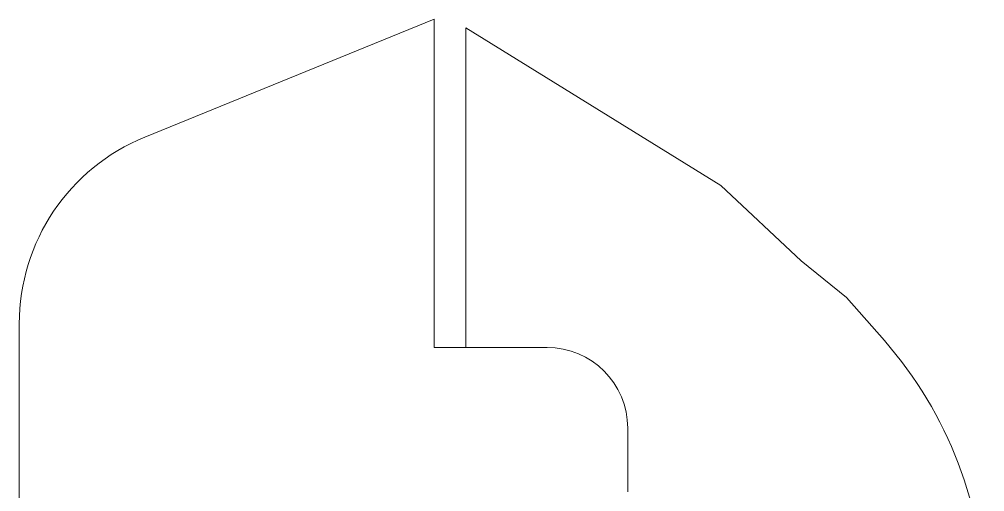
# Model space of a CAD drawing. Header units: millimetres. Extents: x 570 to 650.8, y -8.3 to 42.9.
# Drawn here: x 571.36 to 578.29, y 36.3 to 39.69 of the extents above; entities that cross this region are included whole.
import ezdxf

# ---------------------------------------------------------------- set-up
doc = ezdxf.new("R2010")
doc.units = ezdxf.units.MM
doc.header["$MEASUREMENT"] = 0
doc.layers.add('Layer 1', color=7, linetype='Continuous')

msp = doc.modelspace()

# ---------------------------------------------------------------- linework, layer by layer
at = {"layer": 'Layer 1', "color": 4, "lineweight": 9}
for points in [[(574.33554, 39.68531), (574.33554, 39.68531), (572.25936, 38.84066), (572.25936, 38.84066)], [(574.33554, 39.68531), (574.33554, 39.68531), (572.25936, 38.84066), (572.25936, 38.84066)], [(574.33554, 39.68531), (574.33554, 39.68531), (572.25936, 38.84066), (572.25936, 38.84066)], [(574.33554, 39.68531), (574.33554, 39.68531), (572.25936, 38.84066), (572.25936, 38.84066)], [(574.33554, 39.68531), (574.33554, 39.68531), (572.25936, 38.84066), (572.25936, 38.84066)], [(574.33554, 39.68531), (574.33554, 39.68531), (572.25936, 38.84066), (572.25936, 38.84066)], [(574.33554, 39.68531), (574.33554, 39.68531), (572.25936, 38.84066), (572.25936, 38.84066)], [(574.33554, 39.68531), (574.33554, 39.68531), (572.25936, 38.84066), (572.25936, 38.84066)], [(574.33554, 39.68531), (574.33554, 39.68531), (572.25936, 38.84066), (572.25936, 38.84066)], [(574.33554, 39.68531), (574.33554, 39.68531), (572.25936, 38.84066), (572.25936, 38.84066)], [(574.33554, 39.68531), (574.33554, 39.68531), (572.25936, 38.84066), (572.25936, 38.84066)], [(574.33554, 39.68531), (574.33554, 39.68531), (572.25936, 38.84066), (572.25936, 38.84066)], [(574.33554, 39.68531), (574.33554, 39.68531), (572.25936, 38.84066), (572.25936, 38.84066)], [(574.33554, 39.68531), (574.33554, 39.68531), (572.25936, 38.84066), (572.25936, 38.84066)], [(574.33554, 39.68531), (574.33554, 39.68531), (572.25936, 38.84066), (572.25936, 38.84066)], [(574.33554, 39.68531), (574.33554, 39.68531), (572.25936, 38.84066), (572.25936, 38.84066)], [(574.33554, 39.68531), (574.33554, 39.68531), (572.25936, 38.84066), (572.25936, 38.84066)], [(574.33554, 39.68531), (574.33554, 39.68531), (572.25936, 38.84066), (572.25936, 38.84066)], [(574.33554, 39.68531), (574.33554, 39.68531), (572.25936, 38.84066), (572.25936, 38.84066)], [(574.33554, 39.68531), (574.33554, 39.68531), (572.25936, 38.84066), (572.25936, 38.84066)], [(574.33554, 39.68531), (574.33554, 39.68531), (572.25936, 38.84066), (572.25936, 38.84066)], [(574.33554, 39.68531), (574.33554, 39.68531), (574.33554, 37.33219), (574.33554, 37.33219)], [(574.33554, 39.68531), (574.33554, 39.68531), (574.33554, 37.33219), (574.33554, 37.33219)], [(574.33554, 39.68531), (574.33554, 39.68531), (574.33554, 37.33219), (574.33554, 37.33219)], [(574.33554, 39.68531), (574.33554, 39.68531), (574.33554, 37.33219), (574.33554, 37.33219)], [(574.33554, 39.68531), (574.33554, 39.68531), (574.33554, 37.33219), (574.33554, 37.33219)], [(574.33554, 39.68531), (574.33554, 39.68531), (574.33554, 37.33219), (574.33554, 37.33219)], [(574.33554, 39.68531), (574.33554, 39.68531), (574.33554, 37.33219), (574.33554, 37.33219)], [(574.33554, 39.68531), (574.33554, 39.68531), (574.33554, 37.33219), (574.33554, 37.33219)], [(574.33554, 39.68531), (574.33554, 39.68531), (574.33554, 37.33219), (574.33554, 37.33219)], [(574.33554, 39.68531), (574.33554, 39.68531), (574.33554, 37.33219), (574.33554, 37.33219)], [(574.33554, 39.68531), (574.33554, 39.68531), (574.33554, 37.33219), (574.33554, 37.33219)], [(574.33554, 39.68531), (574.33554, 39.68531), (574.33554, 37.33219), (574.33554, 37.33219)], [(574.33554, 39.68531), (574.33554, 39.68531), (574.33554, 37.33219), (574.33554, 37.33219)], [(574.33554, 39.68531), (574.33554, 39.68531), (574.33554, 37.33219), (574.33554, 37.33219)], [(574.33554, 39.68531), (574.33554, 39.68531), (574.33554, 37.33219), (574.33554, 37.33219)], [(574.33554, 39.68531), (574.33554, 39.68531), (574.33554, 37.33219), (574.33554, 37.33219)], [(574.33554, 39.68531), (574.33554, 39.68531), (574.33554, 37.33219), (574.33554, 37.33219)], [(574.33554, 39.68531), (574.33554, 39.68531), (574.33554, 37.33219), (574.33554, 37.33219)], [(574.33554, 39.68531), (574.33554, 39.68531), (574.33554, 37.33219), (574.33554, 37.33219)], [(574.33554, 39.68531), (574.33554, 39.68531), (574.33554, 37.33219), (574.33554, 37.33219)], [(574.33554, 39.68531), (574.33554, 39.68531), (574.33554, 37.33219), (574.33554, 37.33219)], [(576.39212, 38.49299), (576.39212, 38.49299), (574.56354, 39.62334), (574.56354, 39.62334)], [(576.39212, 38.49299), (576.39212, 38.49299), (574.56354, 39.62334), (574.56354, 39.62334)], [(576.39212, 38.49299), (576.39212, 38.49299), (574.56354, 39.62334), (574.56354, 39.62334)], [(576.39212, 38.49299), (576.39212, 38.49299), (574.56354, 39.62334), (574.56354, 39.62334)], [(576.39212, 38.49299), (576.39212, 38.49299), (574.56354, 39.62334), (574.56354, 39.62334)], [(576.39212, 38.49299), (576.39212, 38.49299), (574.56354, 39.62334), (574.56354, 39.62334)], [(576.39212, 38.49299), (576.39212, 38.49299), (574.56354, 39.62334), (574.56354, 39.62334)], [(576.39212, 38.49299), (576.39212, 38.49299), (574.56354, 39.62334), (574.56354, 39.62334)], [(576.39212, 38.49299), (576.39212, 38.49299), (574.56354, 39.62334), (574.56354, 39.62334)], [(576.39212, 38.49299), (576.39212, 38.49299), (574.56354, 39.62334), (574.56354, 39.62334)], [(576.39212, 38.49299), (576.39212, 38.49299), (574.56354, 39.62334), (574.56354, 39.62334)], [(576.39212, 38.49299), (576.39212, 38.49299), (574.56354, 39.62334), (574.56354, 39.62334)], [(576.39212, 38.49299), (576.39212, 38.49299), (574.56354, 39.62334), (574.56354, 39.62334)], [(576.39212, 38.49299), (576.39212, 38.49299), (574.56354, 39.62334), (574.56354, 39.62334)], [(576.39212, 38.49299), (576.39212, 38.49299), (574.56354, 39.62334), (574.56354, 39.62334)], [(576.39212, 38.49299), (576.39212, 38.49299), (574.56354, 39.62334), (574.56354, 39.62334)], [(576.39212, 38.49299), (576.39212, 38.49299), (574.56354, 39.62334), (574.56354, 39.62334)], [(576.39212, 38.49299), (576.39212, 38.49299), (574.56354, 39.62334), (574.56354, 39.62334)], [(576.39212, 38.49299), (576.39212, 38.49299), (574.56354, 39.62334), (574.56354, 39.62334)], [(576.39212, 38.49299), (576.39212, 38.49299), (574.56354, 39.62334), (574.56354, 39.62334)], [(576.39212, 38.49299), (576.39212, 38.49299), (574.56354, 39.62334), (574.56354, 39.62334)], [(574.56354, 39.62334), (574.56354, 39.62334), (574.56354, 37.33219), (574.56354, 37.33219)], [(574.56354, 39.62334), (574.56354, 39.62334), (574.56354, 37.33219), (574.56354, 37.33219)], [(574.56354, 39.62334), (574.56354, 39.62334), (574.56354, 37.33219), (574.56354, 37.33219)], [(574.56354, 39.62334), (574.56354, 39.62334), (574.56354, 37.33219), (574.56354, 37.33219)], [(574.56354, 39.62334), (574.56354, 39.62334), (574.56354, 37.33219), (574.56354, 37.33219)], [(574.56354, 39.62334), (574.56354, 39.62334), (574.56354, 37.33219), (574.56354, 37.33219)], [(574.56354, 39.62334), (574.56354, 39.62334), (574.56354, 37.33219), (574.56354, 37.33219)], [(574.56354, 39.62334), (574.56354, 39.62334), (574.56354, 37.33219), (574.56354, 37.33219)], [(574.56354, 39.62334), (574.56354, 39.62334), (574.56354, 37.33219), (574.56354, 37.33219)], [(574.56354, 39.62334), (574.56354, 39.62334), (574.56354, 37.33219), (574.56354, 37.33219)], [(574.56354, 39.62334), (574.56354, 39.62334), (574.56354, 37.33219), (574.56354, 37.33219)], [(574.56354, 39.62334), (574.56354, 39.62334), (574.56354, 37.33219), (574.56354, 37.33219)], [(574.56354, 39.62334), (574.56354, 39.62334), (574.56354, 37.33219), (574.56354, 37.33219)], [(574.56354, 39.62334), (574.56354, 39.62334), (574.56354, 37.33219), (574.56354, 37.33219)], [(574.56354, 39.62334), (574.56354, 39.62334), (574.56354, 37.33219), (574.56354, 37.33219)], [(574.56354, 39.62334), (574.56354, 39.62334), (574.56354, 37.33219), (574.56354, 37.33219)], [(574.56354, 39.62334), (574.56354, 39.62334), (574.56354, 37.33219), (574.56354, 37.33219)], [(574.56354, 39.62334), (574.56354, 39.62334), (574.56354, 37.33219), (574.56354, 37.33219)], [(574.56354, 39.62334), (574.56354, 39.62334), (574.56354, 37.33219), (574.56354, 37.33219)], [(574.56354, 39.62334), (574.56354, 39.62334), (574.56354, 37.33219), (574.56354, 37.33219)], [(574.56354, 39.62334), (574.56354, 39.62334), (574.56354, 37.33219), (574.56354, 37.33219)], [(572.25936, 38.84066), (571.71438, 38.61893), (571.35802, 38.08919), (571.35802, 37.50081)], [(576.97006, 37.95414), (576.97006, 37.95414), (576.39212, 38.49299), (576.39212, 38.49299)], [(576.97006, 37.95414), (576.97006, 37.95414), (576.39212, 38.49299), (576.39212, 38.49299)], [(576.97006, 37.95414), (576.97006, 37.95414), (576.39212, 38.49299), (576.39212, 38.49299)], [(576.97006, 37.95414), (576.97006, 37.95414), (576.39212, 38.49299), (576.39212, 38.49299)], [(576.97006, 37.95414), (576.97006, 37.95414), (576.39212, 38.49299), (576.39212, 38.49299)], [(576.97006, 37.95414), (576.97006, 37.95414), (576.39212, 38.49299), (576.39212, 38.49299)], [(576.97006, 37.95414), (576.97006, 37.95414), (576.39212, 38.49299), (576.39212, 38.49299)], [(576.97006, 37.95414), (576.97006, 37.95414), (576.39212, 38.49299), (576.39212, 38.49299)], [(576.97006, 37.95414), (576.97006, 37.95414), (576.39212, 38.49299), (576.39212, 38.49299)], [(576.97006, 37.95414), (576.97006, 37.95414), (576.39212, 38.49299), (576.39212, 38.49299)], [(576.97006, 37.95414), (576.97006, 37.95414), (576.39212, 38.49299), (576.39212, 38.49299)], [(576.97006, 37.95414), (576.97006, 37.95414), (576.39212, 38.49299), (576.39212, 38.49299)], [(576.97006, 37.95414), (576.97006, 37.95414), (576.39212, 38.49299), (576.39212, 38.49299)], [(576.97006, 37.95414), (576.97006, 37.95414), (576.39212, 38.49299), (576.39212, 38.49299)], [(576.97006, 37.95414), (576.97006, 37.95414), (576.39212, 38.49299), (576.39212, 38.49299)], [(576.97006, 37.95414), (576.97006, 37.95414), (576.39212, 38.49299), (576.39212, 38.49299)], [(576.97006, 37.95414), (576.97006, 37.95414), (576.39212, 38.49299), (576.39212, 38.49299)], [(576.97006, 37.95414), (576.97006, 37.95414), (576.39212, 38.49299), (576.39212, 38.49299)], [(576.97006, 37.95414), (576.97006, 37.95414), (576.39212, 38.49299), (576.39212, 38.49299)], [(576.97006, 37.95414), (576.97006, 37.95414), (576.39212, 38.49299), (576.39212, 38.49299)], [(576.97006, 37.95414), (576.97006, 37.95414), (576.39212, 38.49299), (576.39212, 38.49299)], [(577.29382, 37.69074), (577.29382, 37.69074), (576.97006, 37.95414), (576.97006, 37.95414)], [(577.29382, 37.69074), (577.29382, 37.69074), (576.97006, 37.95414), (576.97006, 37.95414)], [(577.29382, 37.69074), (577.29382, 37.69074), (576.97006, 37.95414), (576.97006, 37.95414)], [(577.29382, 37.69074), (577.29382, 37.69074), (576.97006, 37.95414), (576.97006, 37.95414)], [(577.29382, 37.69074), (577.29382, 37.69074), (576.97006, 37.95414), (576.97006, 37.95414)], [(577.29382, 37.69074), (577.29382, 37.69074), (576.97006, 37.95414), (576.97006, 37.95414)], [(577.29382, 37.69074), (577.29382, 37.69074), (576.97006, 37.95414), (576.97006, 37.95414)], [(577.29382, 37.69074), (577.29382, 37.69074), (576.97006, 37.95414), (576.97006, 37.95414)], [(577.29382, 37.69074), (577.29382, 37.69074), (576.97006, 37.95414), (576.97006, 37.95414)], [(577.29382, 37.69074), (577.29382, 37.69074), (576.97006, 37.95414), (576.97006, 37.95414)], [(577.29382, 37.69074), (577.29382, 37.69074), (576.97006, 37.95414), (576.97006, 37.95414)], [(577.29382, 37.69074), (577.29382, 37.69074), (576.97006, 37.95414), (576.97006, 37.95414)], [(577.29382, 37.69074), (577.29382, 37.69074), (576.97006, 37.95414), (576.97006, 37.95414)], [(577.29382, 37.69074), (577.29382, 37.69074), (576.97006, 37.95414), (576.97006, 37.95414)], [(577.29382, 37.69074), (577.29382, 37.69074), (576.97006, 37.95414), (576.97006, 37.95414)], [(577.29382, 37.69074), (577.29382, 37.69074), (576.97006, 37.95414), (576.97006, 37.95414)], [(577.29382, 37.69074), (577.29382, 37.69074), (576.97006, 37.95414), (576.97006, 37.95414)], [(577.29382, 37.69074), (577.29382, 37.69074), (576.97006, 37.95414), (576.97006, 37.95414)], [(577.29382, 37.69074), (577.29382, 37.69074), (576.97006, 37.95414), (576.97006, 37.95414)], [(577.29382, 37.69074), (577.29382, 37.69074), (576.97006, 37.95414), (576.97006, 37.95414)], [(577.29382, 37.69074), (577.29382, 37.69074), (576.97006, 37.95414), (576.97006, 37.95414)], [(577.56599, 37.38118), (577.56599, 37.38118), (577.29382, 37.69074), (577.29382, 37.69074)], [(577.56599, 37.38118), (577.56599, 37.38118), (577.29382, 37.69074), (577.29382, 37.69074)], [(577.56599, 37.38118), (577.56599, 37.38118), (577.29382, 37.69074), (577.29382, 37.69074)], [(577.56599, 37.38118), (577.56599, 37.38118), (577.29382, 37.69074), (577.29382, 37.69074)], [(577.56599, 37.38118), (577.56599, 37.38118), (577.29382, 37.69074), (577.29382, 37.69074)], [(577.56599, 37.38118), (577.56599, 37.38118), (577.29382, 37.69074), (577.29382, 37.69074)], [(577.56599, 37.38118), (577.56599, 37.38118), (577.29382, 37.69074), (577.29382, 37.69074)], [(577.56599, 37.38118), (577.56599, 37.38118), (577.29382, 37.69074), (577.29382, 37.69074)], [(577.56599, 37.38118), (577.56599, 37.38118), (577.29382, 37.69074), (577.29382, 37.69074)], [(577.56599, 37.38118), (577.56599, 37.38118), (577.29382, 37.69074), (577.29382, 37.69074)], [(577.56599, 37.38118), (577.56599, 37.38118), (577.29382, 37.69074), (577.29382, 37.69074)], [(577.56599, 37.38118), (577.56599, 37.38118), (577.29382, 37.69074), (577.29382, 37.69074)], [(577.56599, 37.38118), (577.56599, 37.38118), (577.29382, 37.69074), (577.29382, 37.69074)], [(577.56599, 37.38118), (577.56599, 37.38118), (577.29382, 37.69074), (577.29382, 37.69074)], [(577.56599, 37.38118), (577.56599, 37.38118), (577.29382, 37.69074), (577.29382, 37.69074)], [(577.56599, 37.38118), (577.56599, 37.38118), (577.29382, 37.69074), (577.29382, 37.69074)], [(577.56599, 37.38118), (577.56599, 37.38118), (577.29382, 37.69074), (577.29382, 37.69074)], [(577.56599, 37.38118), (577.56599, 37.38118), (577.29382, 37.69074), (577.29382, 37.69074)], [(577.56599, 37.38118), (577.56599, 37.38118), (577.29382, 37.69074), (577.29382, 37.69074)], [(577.56599, 37.38118), (577.56599, 37.38118), (577.29382, 37.69074), (577.29382, 37.69074)], [(577.56599, 37.38118), (577.56599, 37.38118), (577.29382, 37.69074), (577.29382, 37.69074)], [(571.35799, 37.50081), (571.35799, 37.50081), (571.35799, 37.35856), (571.35799, 37.35856)], [(571.35799, 37.50081), (571.35799, 37.50081), (571.35799, 37.35856), (571.35799, 37.35856)], [(571.35799, 37.50081), (571.35799, 37.50081), (571.35799, 37.35856), (571.35799, 37.35856)], [(571.35799, 37.50081), (571.35799, 37.50081), (571.35799, 37.35856), (571.35799, 37.35856)], [(571.35799, 37.50081), (571.35799, 37.50081), (571.35799, 37.35856), (571.35799, 37.35856)], [(571.35799, 37.50081), (571.35799, 37.50081), (571.35799, 37.35856), (571.35799, 37.35856)], [(571.35799, 37.50081), (571.35799, 37.50081), (571.35799, 37.35856), (571.35799, 37.35856)], [(571.35799, 37.50081), (571.35799, 37.50081), (571.35799, 37.35856), (571.35799, 37.35856)], [(571.35799, 37.50081), (571.35799, 37.50081), (571.35799, 37.35856), (571.35799, 37.35856)], [(571.35799, 37.50081), (571.35799, 37.50081), (571.35799, 37.35856), (571.35799, 37.35856)], [(571.35799, 37.50081), (571.35799, 37.50081), (571.35799, 37.35856), (571.35799, 37.35856)], [(571.35799, 37.50081), (571.35799, 37.50081), (571.35799, 37.35856), (571.35799, 37.35856)], [(571.35799, 37.50081), (571.35799, 37.50081), (571.35799, 37.35856), (571.35799, 37.35856)], [(571.35799, 37.50081), (571.35799, 37.50081), (571.35799, 37.35856), (571.35799, 37.35856)], [(571.35799, 37.50081), (571.35799, 37.50081), (571.35799, 37.35856), (571.35799, 37.35856)], [(571.35799, 37.50081), (571.35799, 37.50081), (571.35799, 37.35856), (571.35799, 37.35856)], [(571.35799, 37.50081), (571.35799, 37.50081), (571.35799, 37.35856), (571.35799, 37.35856)], [(571.35799, 37.50081), (571.35799, 37.50081), (571.35799, 37.35856), (571.35799, 37.35856)], [(571.35799, 37.50081), (571.35799, 37.50081), (571.35799, 37.35856), (571.35799, 37.35856)], [(571.35799, 37.50081), (571.35799, 37.50081), (571.35799, 37.35856), (571.35799, 37.35856)], [(571.35799, 37.50081), (571.35799, 37.50081), (571.35799, 37.35856), (571.35799, 37.35856)], [(571.35799, 37.35856), (571.35799, 37.35856), (571.35799, 35.00843), (571.35799, 35.00843)], [(571.35799, 37.35856), (571.35799, 37.35856), (571.35799, 35.00843), (571.35799, 35.00843)], [(571.35799, 37.35856), (571.35799, 37.35856), (571.35799, 35.00843), (571.35799, 35.00843)], [(571.35799, 37.35856), (571.35799, 37.35856), (571.35799, 35.00843), (571.35799, 35.00843)], [(571.35799, 37.35856), (571.35799, 37.35856), (571.35799, 35.00843), (571.35799, 35.00843)], [(571.35799, 37.35856), (571.35799, 37.35856), (571.35799, 35.00843), (571.35799, 35.00843)], [(571.35799, 37.35856), (571.35799, 37.35856), (571.35799, 35.00843), (571.35799, 35.00843)], [(571.35799, 37.35856), (571.35799, 37.35856), (571.35799, 35.00843), (571.35799, 35.00843)], [(571.35799, 37.35856), (571.35799, 37.35856), (571.35799, 35.00843), (571.35799, 35.00843)], [(571.35799, 37.35856), (571.35799, 37.35856), (571.35799, 35.00843), (571.35799, 35.00843)], [(571.35799, 37.35856), (571.35799, 37.35856), (571.35799, 35.00843), (571.35799, 35.00843)], [(571.35799, 37.35856), (571.35799, 37.35856), (571.35799, 35.00843), (571.35799, 35.00843)], [(571.35799, 37.35856), (571.35799, 37.35856), (571.35799, 35.00843), (571.35799, 35.00843)], [(571.35799, 37.35856), (571.35799, 37.35856), (571.35799, 35.00843), (571.35799, 35.00843)], [(571.35799, 37.35856), (571.35799, 37.35856), (571.35799, 35.00843), (571.35799, 35.00843)], [(571.35799, 37.35856), (571.35799, 37.35856), (571.35799, 35.00843), (571.35799, 35.00843)], [(571.35799, 37.35856), (571.35799, 37.35856), (571.35799, 35.00843), (571.35799, 35.00843)], [(571.35799, 37.35856), (571.35799, 37.35856), (571.35799, 35.00843), (571.35799, 35.00843)], [(571.35799, 37.35856), (571.35799, 37.35856), (571.35799, 35.00843), (571.35799, 35.00843)], [(571.35799, 37.35856), (571.35799, 37.35856), (571.35799, 35.00843), (571.35799, 35.00843)], [(571.35799, 37.35856), (571.35799, 37.35856), (571.35799, 35.00843), (571.35799, 35.00843)], [(578.28618, 35.49471), (578.28049, 36.18963), (578.02482, 36.85923), (577.56598, 37.38117)], [(574.33554, 37.33219), (574.33554, 37.33219), (575.14558, 37.33219), (575.14558, 37.33219)], [(574.33554, 37.33219), (574.33554, 37.33219), (575.14558, 37.33219), (575.14558, 37.33219)], [(574.33554, 37.33219), (574.33554, 37.33219), (575.14558, 37.33219), (575.14558, 37.33219)], [(574.33554, 37.33219), (574.33554, 37.33219), (575.14558, 37.33219), (575.14558, 37.33219)], [(574.33554, 37.33219), (574.33554, 37.33219), (575.14558, 37.33219), (575.14558, 37.33219)], [(574.33554, 37.33219), (574.33554, 37.33219), (575.14558, 37.33219), (575.14558, 37.33219)], [(574.33554, 37.33219), (574.33554, 37.33219), (575.14558, 37.33219), (575.14558, 37.33219)], [(574.33554, 37.33219), (574.33554, 37.33219), (575.14558, 37.33219), (575.14558, 37.33219)], [(574.33554, 37.33219), (574.33554, 37.33219), (575.14558, 37.33219), (575.14558, 37.33219)], [(574.33554, 37.33219), (574.33554, 37.33219), (575.14558, 37.33219), (575.14558, 37.33219)], [(574.33554, 37.33219), (574.33554, 37.33219), (575.14558, 37.33219), (575.14558, 37.33219)], [(574.33554, 37.33219), (574.33554, 37.33219), (575.14558, 37.33219), (575.14558, 37.33219)], [(574.33554, 37.33219), (574.33554, 37.33219), (575.14558, 37.33219), (575.14558, 37.33219)], [(574.33554, 37.33219), (574.33554, 37.33219), (575.14558, 37.33219), (575.14558, 37.33219)], [(574.33554, 37.33219), (574.33554, 37.33219), (575.14558, 37.33219), (575.14558, 37.33219)], [(574.33554, 37.33219), (574.33554, 37.33219), (575.14558, 37.33219), (575.14558, 37.33219)], [(574.33554, 37.33219), (574.33554, 37.33219), (575.14558, 37.33219), (575.14558, 37.33219)], [(574.33554, 37.33219), (574.33554, 37.33219), (575.14558, 37.33219), (575.14558, 37.33219)], [(574.33554, 37.33219), (574.33554, 37.33219), (575.14558, 37.33219), (575.14558, 37.33219)], [(574.33554, 37.33219), (574.33554, 37.33219), (575.14558, 37.33219), (575.14558, 37.33219)], [(574.33554, 37.33219), (574.33554, 37.33219), (575.14558, 37.33219), (575.14558, 37.33219)], [(575.72418, 36.75359), (575.72418, 37.07313), (575.46511, 37.33218), (575.14558, 37.33218)], [(575.72418, 36.75359), (575.72418, 36.75359), (575.72418, 36.29763), (575.72418, 36.29763)], [(575.72418, 36.75359), (575.72418, 36.75359), (575.72418, 36.29763), (575.72418, 36.29763)], [(575.72418, 36.75359), (575.72418, 36.75359), (575.72418, 36.29763), (575.72418, 36.29763)], [(575.72418, 36.75359), (575.72418, 36.75359), (575.72418, 36.29763), (575.72418, 36.29763)], [(575.72418, 36.75359), (575.72418, 36.75359), (575.72418, 36.29763), (575.72418, 36.29763)], [(575.72418, 36.75359), (575.72418, 36.75359), (575.72418, 36.29763), (575.72418, 36.29763)], [(575.72418, 36.75359), (575.72418, 36.75359), (575.72418, 36.29763), (575.72418, 36.29763)], [(575.72418, 36.75359), (575.72418, 36.75359), (575.72418, 36.29763), (575.72418, 36.29763)], [(575.72418, 36.75359), (575.72418, 36.75359), (575.72418, 36.29763), (575.72418, 36.29763)], [(575.72418, 36.75359), (575.72418, 36.75359), (575.72418, 36.29763), (575.72418, 36.29763)], [(575.72418, 36.75359), (575.72418, 36.75359), (575.72418, 36.29763), (575.72418, 36.29763)], [(575.72418, 36.75359), (575.72418, 36.75359), (575.72418, 36.29763), (575.72418, 36.29763)], [(575.72418, 36.75359), (575.72418, 36.75359), (575.72418, 36.29763), (575.72418, 36.29763)], [(575.72418, 36.75359), (575.72418, 36.75359), (575.72418, 36.29763), (575.72418, 36.29763)], [(575.72418, 36.75359), (575.72418, 36.75359), (575.72418, 36.29763), (575.72418, 36.29763)], [(575.72418, 36.75359), (575.72418, 36.75359), (575.72418, 36.29763), (575.72418, 36.29763)], [(575.72418, 36.75359), (575.72418, 36.75359), (575.72418, 36.29763), (575.72418, 36.29763)], [(575.72418, 36.75359), (575.72418, 36.75359), (575.72418, 36.29763), (575.72418, 36.29763)], [(575.72418, 36.75359), (575.72418, 36.75359), (575.72418, 36.29763), (575.72418, 36.29763)], [(575.72418, 36.75359), (575.72418, 36.75359), (575.72418, 36.29763), (575.72418, 36.29763)], [(575.72418, 36.75359), (575.72418, 36.75359), (575.72418, 36.29763), (575.72418, 36.29763)]]:
    msp.add_open_spline(points, degree=3, dxfattribs=at)

doc.saveas('drawing.dxf')
